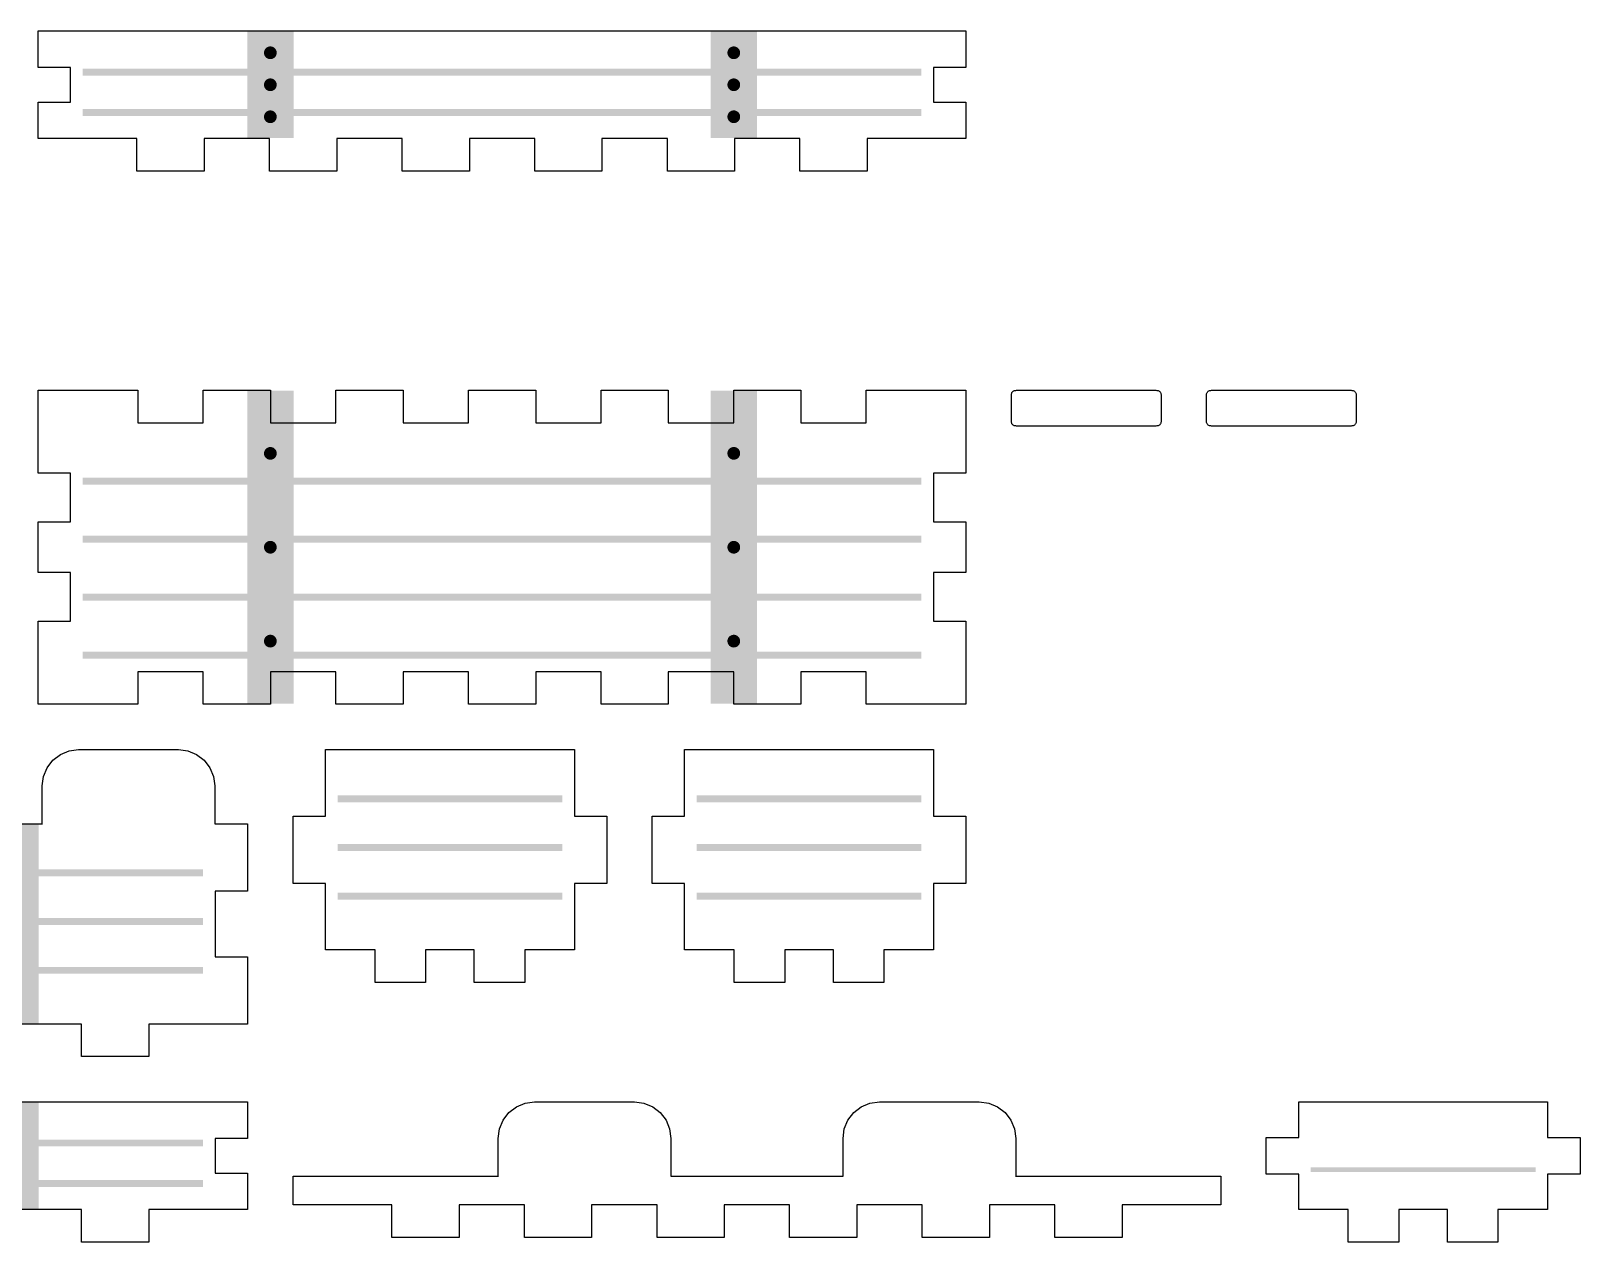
# Model space of a CAD drawing. Header units: millimetres. Extents: x 4 to 286, y 4 to 329.
# Drawn here: x 149.3 to 283, y 50 to 154.4 of the extents above; entities that cross this region are included whole.
import ezdxf

# ---------------------------------------------------------------- set-up
doc = ezdxf.new("R2010")
doc.units = ezdxf.units.MM
doc.layers.add('CUT', color=1, linetype='Continuous')
doc.layers.add('RASTER', color=7, linetype='Continuous')

msp = doc.modelspace()

# ---------------------------------------------------------------- hatches: boundary and pattern name
at = {"layer": 'RASTER'}
for points in [[(168, 154.4), (172, 154.4), (172, 145.2), (168, 145.2)], [(208, 154.4), (212, 154.4), (212, 145.2), (208, 145.2)], [(170.55, 152.56), (170.545, 152.488), (170.531, 152.418), (170.508, 152.35), (170.476, 152.285), (170.436, 152.225), (170.389, 152.171), (170.335, 152.124), (170.275, 152.084), (170.21, 152.052), (170.142, 152.029), (170.072, 152.015), (170, 152.01), (169.928, 152.015), (169.858, 152.029), (169.79, 152.052), (169.725, 152.084), (169.665, 152.124), (169.611, 152.171), (169.564, 152.225), (169.524, 152.285), (169.492, 152.35), (169.469, 152.418), (169.455, 152.488), (169.45, 152.56), (169.455, 152.632), (169.469, 152.702), (169.492, 152.77), (169.524, 152.835), (169.564, 152.895), (169.611, 152.949), (169.665, 152.996), (169.725, 153.036), (169.79, 153.068), (169.858, 153.091), (169.928, 153.105), (170, 153.11), (170.072, 153.105), (170.142, 153.091), (170.21, 153.068), (170.275, 153.036), (170.335, 152.996), (170.389, 152.949), (170.436, 152.895), (170.476, 152.835), (170.508, 152.77), (170.531, 152.702), (170.545, 152.632)], [(210.55, 152.56), (210.545, 152.488), (210.531, 152.418), (210.508, 152.35), (210.476, 152.285), (210.436, 152.225), (210.389, 152.171), (210.335, 152.124), (210.275, 152.084), (210.21, 152.052), (210.142, 152.029), (210.072, 152.015), (210, 152.01), (209.928, 152.015), (209.858, 152.029), (209.79, 152.052), (209.725, 152.084), (209.665, 152.124), (209.611, 152.171), (209.564, 152.225), (209.524, 152.285), (209.492, 152.35), (209.469, 152.418), (209.455, 152.488), (209.45, 152.56), (209.455, 152.632), (209.469, 152.702), (209.492, 152.77), (209.524, 152.835), (209.564, 152.895), (209.611, 152.949), (209.665, 152.996), (209.725, 153.036), (209.79, 153.068), (209.858, 153.091), (209.928, 153.105), (210, 153.11), (210.072, 153.105), (210.142, 153.091), (210.21, 153.068), (210.275, 153.036), (210.335, 152.996), (210.389, 152.949), (210.436, 152.895), (210.476, 152.835), (210.508, 152.77), (210.531, 152.702), (210.545, 152.632)], [(153.8, 151.2), (226.2, 151.2), (226.2, 150.6), (153.8, 150.6)], [(170.55, 149.8), (170.545, 149.728), (170.531, 149.658), (170.508, 149.59), (170.476, 149.525), (170.436, 149.465), (170.389, 149.411), (170.335, 149.364), (170.275, 149.324), (170.21, 149.292), (170.142, 149.269), (170.072, 149.255), (170, 149.25), (169.928, 149.255), (169.858, 149.269), (169.79, 149.292), (169.725, 149.324), (169.665, 149.364), (169.611, 149.411), (169.564, 149.465), (169.524, 149.525), (169.492, 149.59), (169.469, 149.658), (169.455, 149.728), (169.45, 149.8), (169.455, 149.872), (169.469, 149.942), (169.492, 150.01), (169.524, 150.075), (169.564, 150.135), (169.611, 150.189), (169.665, 150.236), (169.725, 150.276), (169.79, 150.308), (169.858, 150.331), (169.928, 150.345), (170, 150.35), (170.072, 150.345), (170.142, 150.331), (170.21, 150.308), (170.275, 150.276), (170.335, 150.236), (170.389, 150.189), (170.436, 150.135), (170.476, 150.075), (170.508, 150.01), (170.531, 149.942), (170.545, 149.872)], [(210.55, 149.8), (210.545, 149.728), (210.531, 149.658), (210.508, 149.59), (210.476, 149.525), (210.436, 149.465), (210.389, 149.411), (210.335, 149.364), (210.275, 149.324), (210.21, 149.292), (210.142, 149.269), (210.072, 149.255), (210, 149.25), (209.928, 149.255), (209.858, 149.269), (209.79, 149.292), (209.725, 149.324), (209.665, 149.364), (209.611, 149.411), (209.564, 149.465), (209.524, 149.525), (209.492, 149.59), (209.469, 149.658), (209.455, 149.728), (209.45, 149.8), (209.455, 149.872), (209.469, 149.942), (209.492, 150.01), (209.524, 150.075), (209.564, 150.135), (209.611, 150.189), (209.665, 150.236), (209.725, 150.276), (209.79, 150.308), (209.858, 150.331), (209.928, 150.345), (210, 150.35), (210.072, 150.345), (210.142, 150.331), (210.21, 150.308), (210.275, 150.276), (210.335, 150.236), (210.389, 150.189), (210.436, 150.135), (210.476, 150.075), (210.508, 150.01), (210.531, 149.942), (210.545, 149.872)], [(153.8, 147.7), (226.2, 147.7), (226.2, 147.1), (153.8, 147.1)], [(170.55, 147.04), (170.545, 146.968), (170.531, 146.898), (170.508, 146.83), (170.476, 146.765), (170.436, 146.705), (170.389, 146.651), (170.335, 146.604), (170.275, 146.564), (170.21, 146.532), (170.142, 146.509), (170.072, 146.495), (170, 146.49), (169.928, 146.495), (169.858, 146.509), (169.79, 146.532), (169.725, 146.564), (169.665, 146.604), (169.611, 146.651), (169.564, 146.705), (169.524, 146.765), (169.492, 146.83), (169.469, 146.898), (169.455, 146.968), (169.45, 147.04), (169.455, 147.112), (169.469, 147.182), (169.492, 147.25), (169.524, 147.315), (169.564, 147.375), (169.611, 147.429), (169.665, 147.476), (169.725, 147.516), (169.79, 147.548), (169.858, 147.571), (169.928, 147.585), (170, 147.59), (170.072, 147.585), (170.142, 147.571), (170.21, 147.548), (170.275, 147.516), (170.335, 147.476), (170.389, 147.429), (170.436, 147.375), (170.476, 147.315), (170.508, 147.25), (170.531, 147.182), (170.545, 147.112)], [(210.55, 147.04), (210.545, 146.968), (210.531, 146.898), (210.508, 146.83), (210.476, 146.765), (210.436, 146.705), (210.389, 146.651), (210.335, 146.604), (210.275, 146.564), (210.21, 146.532), (210.142, 146.509), (210.072, 146.495), (210, 146.49), (209.928, 146.495), (209.858, 146.509), (209.79, 146.532), (209.725, 146.564), (209.665, 146.604), (209.611, 146.651), (209.564, 146.705), (209.524, 146.765), (209.492, 146.83), (209.469, 146.898), (209.455, 146.968), (209.45, 147.04), (209.455, 147.112), (209.469, 147.182), (209.492, 147.25), (209.524, 147.315), (209.564, 147.375), (209.611, 147.429), (209.665, 147.476), (209.725, 147.516), (209.79, 147.548), (209.858, 147.571), (209.928, 147.585), (210, 147.59), (210.072, 147.585), (210.142, 147.571), (210.21, 147.548), (210.275, 147.516), (210.335, 147.476), (210.389, 147.429), (210.436, 147.375), (210.476, 147.315), (210.508, 147.25), (210.531, 147.182), (210.545, 147.112)], [(168, 123.4), (172, 123.4), (172, 96.4), (168, 96.4)], [(208, 123.4), (212, 123.4), (212, 96.4), (208, 96.4)], [(170.55, 118), (170.545, 117.928), (170.531, 117.858), (170.508, 117.79), (170.476, 117.725), (170.436, 117.665), (170.389, 117.611), (170.335, 117.564), (170.275, 117.524), (170.21, 117.492), (170.142, 117.469), (170.072, 117.455), (170, 117.45), (169.928, 117.455), (169.858, 117.469), (169.79, 117.492), (169.725, 117.524), (169.665, 117.564), (169.611, 117.611), (169.564, 117.665), (169.524, 117.725), (169.492, 117.79), (169.469, 117.858), (169.455, 117.928), (169.45, 118), (169.455, 118.072), (169.469, 118.142), (169.492, 118.21), (169.524, 118.275), (169.564, 118.335), (169.611, 118.389), (169.665, 118.436), (169.725, 118.476), (169.79, 118.508), (169.858, 118.531), (169.928, 118.545), (170, 118.55), (170.072, 118.545), (170.142, 118.531), (170.21, 118.508), (170.275, 118.476), (170.335, 118.436), (170.389, 118.389), (170.436, 118.335), (170.476, 118.275), (170.508, 118.21), (170.531, 118.142), (170.545, 118.072)], [(210.55, 118), (210.545, 117.928), (210.531, 117.858), (210.508, 117.79), (210.476, 117.725), (210.436, 117.665), (210.389, 117.611), (210.335, 117.564), (210.275, 117.524), (210.21, 117.492), (210.142, 117.469), (210.072, 117.455), (210, 117.45), (209.928, 117.455), (209.858, 117.469), (209.79, 117.492), (209.725, 117.524), (209.665, 117.564), (209.611, 117.611), (209.564, 117.665), (209.524, 117.725), (209.492, 117.79), (209.469, 117.858), (209.455, 117.928), (209.45, 118), (209.455, 118.072), (209.469, 118.142), (209.492, 118.21), (209.524, 118.275), (209.564, 118.335), (209.611, 118.389), (209.665, 118.436), (209.725, 118.476), (209.79, 118.508), (209.858, 118.531), (209.928, 118.545), (210, 118.55), (210.072, 118.545), (210.142, 118.531), (210.21, 118.508), (210.275, 118.476), (210.335, 118.436), (210.389, 118.389), (210.436, 118.335), (210.476, 118.275), (210.508, 118.21), (210.531, 118.142), (210.545, 118.072)], [(153.8, 115.9), (226.2, 115.9), (226.2, 115.3), (153.8, 115.3)], [(153.8, 110.9), (226.2, 110.9), (226.2, 110.3), (153.8, 110.3)], [(170.55, 109.9), (170.545, 109.828), (170.531, 109.758), (170.508, 109.69), (170.476, 109.625), (170.436, 109.565), (170.389, 109.511), (170.335, 109.464), (170.275, 109.424), (170.21, 109.392), (170.142, 109.369), (170.072, 109.355), (170, 109.35), (169.928, 109.355), (169.858, 109.369), (169.79, 109.392), (169.725, 109.424), (169.665, 109.464), (169.611, 109.511), (169.564, 109.565), (169.524, 109.625), (169.492, 109.69), (169.469, 109.758), (169.455, 109.828), (169.45, 109.9), (169.455, 109.972), (169.469, 110.042), (169.492, 110.11), (169.524, 110.175), (169.564, 110.235), (169.611, 110.289), (169.665, 110.336), (169.725, 110.376), (169.79, 110.408), (169.858, 110.431), (169.928, 110.445), (170, 110.45), (170.072, 110.445), (170.142, 110.431), (170.21, 110.408), (170.275, 110.376), (170.335, 110.336), (170.389, 110.289), (170.436, 110.235), (170.476, 110.175), (170.508, 110.11), (170.531, 110.042), (170.545, 109.972)], [(210.55, 109.9), (210.545, 109.828), (210.531, 109.758), (210.508, 109.69), (210.476, 109.625), (210.436, 109.565), (210.389, 109.511), (210.335, 109.464), (210.275, 109.424), (210.21, 109.392), (210.142, 109.369), (210.072, 109.355), (210, 109.35), (209.928, 109.355), (209.858, 109.369), (209.79, 109.392), (209.725, 109.424), (209.665, 109.464), (209.611, 109.511), (209.564, 109.565), (209.524, 109.625), (209.492, 109.69), (209.469, 109.758), (209.455, 109.828), (209.45, 109.9), (209.455, 109.972), (209.469, 110.042), (209.492, 110.11), (209.524, 110.175), (209.564, 110.235), (209.611, 110.289), (209.665, 110.336), (209.725, 110.376), (209.79, 110.408), (209.858, 110.431), (209.928, 110.445), (210, 110.45), (210.072, 110.445), (210.142, 110.431), (210.21, 110.408), (210.275, 110.376), (210.335, 110.336), (210.389, 110.289), (210.436, 110.235), (210.476, 110.175), (210.508, 110.11), (210.531, 110.042), (210.545, 109.972)], [(153.8, 105.9), (226.2, 105.9), (226.2, 105.3), (153.8, 105.3)], [(170.55, 101.8), (170.545, 101.728), (170.531, 101.658), (170.508, 101.59), (170.476, 101.525), (170.436, 101.465), (170.389, 101.411), (170.335, 101.364), (170.275, 101.324), (170.21, 101.292), (170.142, 101.269), (170.072, 101.255), (170, 101.25), (169.928, 101.255), (169.858, 101.269), (169.79, 101.292), (169.725, 101.324), (169.665, 101.364), (169.611, 101.411), (169.564, 101.465), (169.524, 101.525), (169.492, 101.59), (169.469, 101.658), (169.455, 101.728), (169.45, 101.8), (169.455, 101.872), (169.469, 101.942), (169.492, 102.01), (169.524, 102.075), (169.564, 102.135), (169.611, 102.189), (169.665, 102.236), (169.725, 102.276), (169.79, 102.308), (169.858, 102.331), (169.928, 102.345), (170, 102.35), (170.072, 102.345), (170.142, 102.331), (170.21, 102.308), (170.275, 102.276), (170.335, 102.236), (170.389, 102.189), (170.436, 102.135), (170.476, 102.075), (170.508, 102.01), (170.531, 101.942), (170.545, 101.872)], [(210.55, 101.8), (210.545, 101.728), (210.531, 101.658), (210.508, 101.59), (210.476, 101.525), (210.436, 101.465), (210.389, 101.411), (210.335, 101.364), (210.275, 101.324), (210.21, 101.292), (210.142, 101.269), (210.072, 101.255), (210, 101.25), (209.928, 101.255), (209.858, 101.269), (209.79, 101.292), (209.725, 101.324), (209.665, 101.364), (209.611, 101.411), (209.564, 101.465), (209.524, 101.525), (209.492, 101.59), (209.469, 101.658), (209.455, 101.728), (209.45, 101.8), (209.455, 101.872), (209.469, 101.942), (209.492, 102.01), (209.524, 102.075), (209.564, 102.135), (209.611, 102.189), (209.665, 102.236), (209.725, 102.276), (209.79, 102.308), (209.858, 102.331), (209.928, 102.345), (210, 102.35), (210.072, 102.345), (210.142, 102.331), (210.21, 102.308), (210.275, 102.276), (210.335, 102.236), (210.389, 102.189), (210.436, 102.135), (210.476, 102.075), (210.508, 102.01), (210.531, 101.942), (210.545, 101.872)], [(153.8, 100.9), (226.2, 100.9), (226.2, 100.3), (153.8, 100.3)], [(175.8, 88.5), (195.2, 88.5), (195.2, 87.9), (175.8, 87.9)], [(206.8, 88.5), (226.2, 88.5), (226.2, 87.9), (206.8, 87.9)], [(146, 86), (150, 86), (150, 68.8), (146, 68.8)], [(175.8, 84.3), (195.2, 84.3), (195.2, 83.7), (175.8, 83.7)], [(206.8, 84.3), (226.2, 84.3), (226.2, 83.7), (206.8, 83.7)], [(91.8, 82.1), (164.2, 82.1), (164.2, 81.5), (91.8, 81.5)], [(175.8, 80.1), (195.2, 80.1), (195.2, 79.5), (175.8, 79.5)], [(206.8, 80.1), (226.2, 80.1), (226.2, 79.5), (206.8, 79.5)], [(91.8, 77.9), (164.2, 77.9), (164.2, 77.3), (91.8, 77.3)], [(91.8, 73.7), (164.2, 73.7), (164.2, 73.1), (91.8, 73.1)], [(146, 62), (150, 62), (150, 52.8), (146, 52.8)], [(91.8, 58.8), (164.2, 58.8), (164.2, 58.2), (91.8, 58.2)], [(259.8, 56.4), (279.2, 56.4), (279.2, 56), (259.8, 56)], [(91.8, 55.3), (164.2, 55.3), (164.2, 54.7), (91.8, 54.7)]]:
    msp.add_hatch(color=7, dxfattribs=at).paths.add_polyline_path(points)

# ---------------------------------------------------------------- linework, layer by layer
at = {"layer": 'CUT'}
for points in [[(152.8, 154.44), (227.2, 154.44), (230.04, 154.44), (230.04, 151.293), (227.24, 151.293), (227.24, 148.307), (230.04, 148.307), (230.04, 145.16), (227.2, 145.16), (221.517, 145.16), (221.517, 142.36), (215.714, 142.36), (215.714, 145.16), (210.071, 145.16), (210.071, 142.36), (204.268, 142.36), (204.268, 145.16), (198.625, 145.16), (198.625, 142.36), (192.822, 142.36), (192.822, 145.16), (187.178, 145.16), (187.178, 142.36), (181.375, 142.36), (181.375, 145.16), (175.732, 145.16), (175.732, 142.36), (169.929, 142.36), (169.929, 145.16), (164.286, 145.16), (164.286, 142.36), (158.483, 142.36), (158.483, 145.16), (152.8, 145.16), (149.96, 145.16), (149.96, 148.307), (152.76, 148.307), (152.76, 151.293), (149.96, 151.293), (149.96, 154.44)], [(149.96, 123.44), (152.8, 123.44), (158.563, 123.44), (158.563, 120.64), (164.206, 120.64), (164.206, 123.44), (170.009, 123.44), (170.009, 120.64), (175.652, 120.64), (175.652, 123.44), (181.455, 123.44), (181.455, 120.64), (187.098, 120.64), (187.098, 123.44), (192.902, 123.44), (192.902, 120.64), (198.545, 120.64), (198.545, 123.44), (204.348, 123.44), (204.348, 120.64), (209.991, 120.64), (209.991, 123.44), (215.794, 123.44), (215.794, 120.64), (221.437, 120.64), (221.437, 123.44), (227.2, 123.44), (230.04, 123.44), (230.04, 120.6), (230.04, 116.28), (227.24, 116.28), (227.24, 112.08), (230.04, 112.08), (230.04, 107.72), (227.24, 107.72), (227.24, 103.52), (230.04, 103.52), (230.04, 99.2), (230.04, 96.36), (227.2, 96.36), (221.437, 96.36), (221.437, 99.16), (215.794, 99.16), (215.794, 96.36), (209.991, 96.36), (209.991, 99.16), (204.348, 99.16), (204.348, 96.36), (198.545, 96.36), (198.545, 99.16), (192.902, 99.16), (192.902, 96.36), (187.098, 96.36), (187.098, 99.16), (181.455, 99.16), (181.455, 96.36), (175.652, 96.36), (175.652, 99.16), (170.009, 99.16), (170.009, 96.36), (164.206, 96.36), (164.206, 99.16), (158.563, 99.16), (158.563, 96.36), (152.8, 96.36), (149.96, 96.36), (149.96, 99.2), (149.96, 103.52), (152.76, 103.52), (152.76, 107.72), (149.96, 107.72), (149.96, 112.08), (152.76, 112.08), (152.76, 116.28), (149.96, 116.28), (149.96, 120.6)], [(233.96, 123.001), (233.963, 123.068), (233.972, 123.13), (233.987, 123.188), (234.009, 123.24), (234.037, 123.287), (234.072, 123.328), (234.113, 123.363), (234.16, 123.391), (234.212, 123.413), (234.27, 123.428), (234.332, 123.437), (234.399, 123.44), (246.441, 123.44), (246.508, 123.437), (246.57, 123.428), (246.628, 123.413), (246.68, 123.391), (246.727, 123.363), (246.768, 123.328), (246.803, 123.287), (246.831, 123.24), (246.853, 123.188), (246.868, 123.13), (246.877, 123.068), (246.88, 123.001), (246.88, 120.799), (246.877, 120.732), (246.868, 120.67), (246.853, 120.612), (246.831, 120.56), (246.803, 120.513), (246.768, 120.472), (246.727, 120.437), (246.68, 120.409), (246.628, 120.387), (246.57, 120.372), (246.508, 120.363), (246.441, 120.36), (234.399, 120.36), (234.332, 120.363), (234.27, 120.372), (234.212, 120.387), (234.16, 120.409), (234.113, 120.437), (234.072, 120.472), (234.037, 120.513), (234.009, 120.56), (233.987, 120.612), (233.972, 120.67), (233.963, 120.732), (233.96, 120.799)], [(250.8, 123.001), (250.803, 123.068), (250.812, 123.13), (250.827, 123.188), (250.849, 123.24), (250.877, 123.287), (250.912, 123.328), (250.953, 123.363), (251, 123.391), (251.052, 123.413), (251.11, 123.428), (251.172, 123.437), (251.239, 123.44), (263.281, 123.44), (263.348, 123.437), (263.41, 123.428), (263.468, 123.413), (263.52, 123.391), (263.567, 123.363), (263.608, 123.328), (263.643, 123.287), (263.671, 123.24), (263.693, 123.188), (263.708, 123.13), (263.717, 123.068), (263.72, 123.001), (263.72, 120.799), (263.717, 120.732), (263.708, 120.67), (263.693, 120.612), (263.671, 120.56), (263.643, 120.513), (263.608, 120.472), (263.567, 120.437), (263.52, 120.409), (263.468, 120.387), (263.41, 120.372), (263.348, 120.363), (263.281, 120.36), (251.239, 120.36), (251.172, 120.363), (251.11, 120.372), (251.052, 120.387), (251, 120.409), (250.953, 120.437), (250.912, 120.472), (250.877, 120.513), (250.849, 120.56), (250.827, 120.612), (250.812, 120.67), (250.803, 120.732), (250.8, 120.799)], [(174.76, 92.44), (196.24, 92.44), (196.24, 86.707), (199.04, 86.707), (199.04, 80.893), (196.24, 80.893), (196.24, 75.16), (191.96, 75.16), (191.96, 72.36), (187.6, 72.36), (187.6, 75.16), (183.4, 75.16), (183.4, 72.36), (179.04, 72.36), (179.04, 75.16), (174.76, 75.16), (174.76, 80.893), (171.96, 80.893), (171.96, 86.707), (174.76, 86.707)], [(205.76, 92.44), (227.24, 92.44), (227.24, 86.707), (230.04, 86.707), (230.04, 80.893), (227.24, 80.893), (227.24, 75.16), (222.96, 75.16), (222.96, 72.36), (218.6, 72.36), (218.6, 75.16), (214.4, 75.16), (214.4, 72.36), (210.04, 72.36), (210.04, 75.16), (205.76, 75.16), (205.76, 80.893), (202.96, 80.893), (202.96, 86.707), (205.76, 86.707)], [(171.96, 55.64), (174.8, 55.64), (189.68, 55.64), (189.67, 55.64), (189.67, 58.903), (189.777, 59.713), (190.09, 60.47), (190.589, 61.121), (191.24, 61.62), (191.997, 61.933), (192.807, 62.04), (201.433, 62.04), (202.243, 61.933), (203, 61.62), (203.651, 61.121), (204.15, 60.47), (204.463, 59.713), (204.57, 58.903), (204.57, 55.64), (204.56, 55.64), (219.44, 55.64), (219.43, 55.64), (219.43, 58.903), (219.537, 59.713), (219.85, 60.47), (220.349, 61.121), (221, 61.62), (221.757, 61.933), (222.567, 62.04), (231.193, 62.04), (232.003, 61.933), (232.76, 61.62), (233.411, 61.121), (233.91, 60.47), (234.223, 59.713), (234.33, 58.903), (234.33, 55.64), (234.32, 55.64), (249.2, 55.64), (252.04, 55.64), (252.04, 53.16), (249.2, 53.16), (243.517, 53.16), (243.517, 50.36), (237.714, 50.36), (237.714, 53.16), (232.071, 53.16), (232.071, 50.36), (226.268, 50.36), (226.268, 53.16), (220.625, 53.16), (220.625, 50.36), (214.822, 50.36), (214.822, 53.16), (209.178, 53.16), (209.178, 50.36), (203.375, 50.36), (203.375, 53.16), (197.732, 53.16), (197.732, 50.36), (191.929, 50.36), (191.929, 53.16), (186.286, 53.16), (186.286, 50.36), (180.483, 50.36), (180.483, 53.16), (174.8, 53.16), (171.96, 53.16)], [(258.76, 62.04), (280.24, 62.04), (280.24, 58.973), (283.04, 58.973), (283.04, 55.827), (280.24, 55.827), (280.24, 52.76), (275.96, 52.76), (275.96, 49.96), (271.6, 49.96), (271.6, 52.76), (267.4, 52.76), (267.4, 49.96), (263.04, 49.96), (263.04, 52.76), (258.76, 52.76), (258.76, 55.827), (255.96, 55.827), (255.96, 58.973), (258.76, 58.973)]]:
    msp.add_lwpolyline(points, close=True, dxfattribs=at)
for points in [[(135.44, 86.04), (150.32, 86.04), (150.31, 86.04), (150.31, 89.303), (150.417, 90.113), (150.73, 90.87), (151.229, 91.521), (151.88, 92.02), (152.637, 92.333), (153.447, 92.44), (162.073, 92.44), (162.883, 92.333), (163.64, 92.02), (164.291, 91.521), (164.79, 90.87), (165.103, 90.113), (165.21, 89.303), (165.21, 86.04), (165.2, 86.04), (168.04, 86.04), (168.04, 80.227), (165.24, 80.227), (165.24, 74.573), (168.04, 74.573), (168.04, 68.76), (165.2, 68.76), (159.517, 68.76), (159.517, 65.96), (153.714, 65.96), (153.714, 68.76), (148.071, 68.76)], [(90.8, 62.04), (165.2, 62.04), (168.04, 62.04), (168.04, 58.893), (165.24, 58.893), (165.24, 55.907), (168.04, 55.907), (168.04, 52.76), (165.2, 52.76), (159.517, 52.76), (159.517, 49.96), (153.714, 49.96), (153.714, 52.76), (148.071, 52.76)]]:
    msp.add_lwpolyline(points, dxfattribs=at)

doc.saveas('drawing.dxf')
